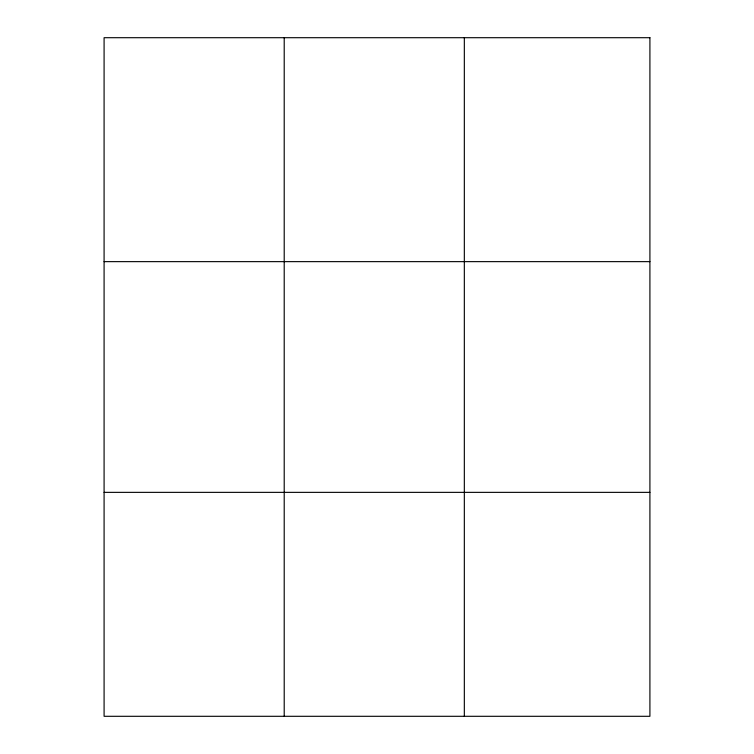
<?xml version="1.0" encoding="UTF-8"?>
<svg xmlns="http://www.w3.org/2000/svg" width="754" height="754" viewBox="0 0 754 754"><rect width="100%" height="100%" fill="white"/><g stroke="black" fill="none" stroke-linecap="round" stroke-linejoin="round"><path stroke-width="1.13" d="M284.211 37.7L284.211 716.3M464.332 37.7L464.332 716.3M104.09 261.638L649.91 261.638M104.09 492.362L649.91 492.362M649.91 37.7L649.91 716.3L104.09 716.3L104.09 37.7L649.91 37.7"/></g></svg>
